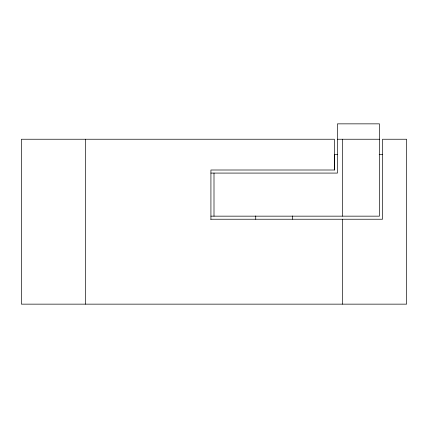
<?xml version="1.0" encoding="UTF-8"?>
<svg xmlns="http://www.w3.org/2000/svg" width="428" height="428" viewBox="0 0 428 428"><rect width="100%" height="100%" fill="white"/><g stroke="black" fill="none" stroke-linecap="round" stroke-linejoin="round"><path stroke-width="0.64" d="M337.451 139.239L379.449 139.239M334.375 154.62L337.735 154.62M379.181 154.62L382.525 154.62M210.924 173.078L337.451 173.078L337.451 123.853L379.449 123.853L379.449 216.156L210.924 216.156M210.656 219.232L382.525 219.232L382.525 139.239L406.6 139.239L406.6 304.148L21.4 304.148L21.4 139.239L334.375 139.239L334.375 170.002M342.603 139.239L342.603 216.156M342.603 219.232L342.603 304.148M334.498 154.62L334.498 170.002L210.924 170.002L210.924 219.232M292.645 215.969L292.645 219.232M255.73 215.969L255.73 219.232M214 173.078L214 216.156M85.397 139.239L85.397 304.148"/></g></svg>
